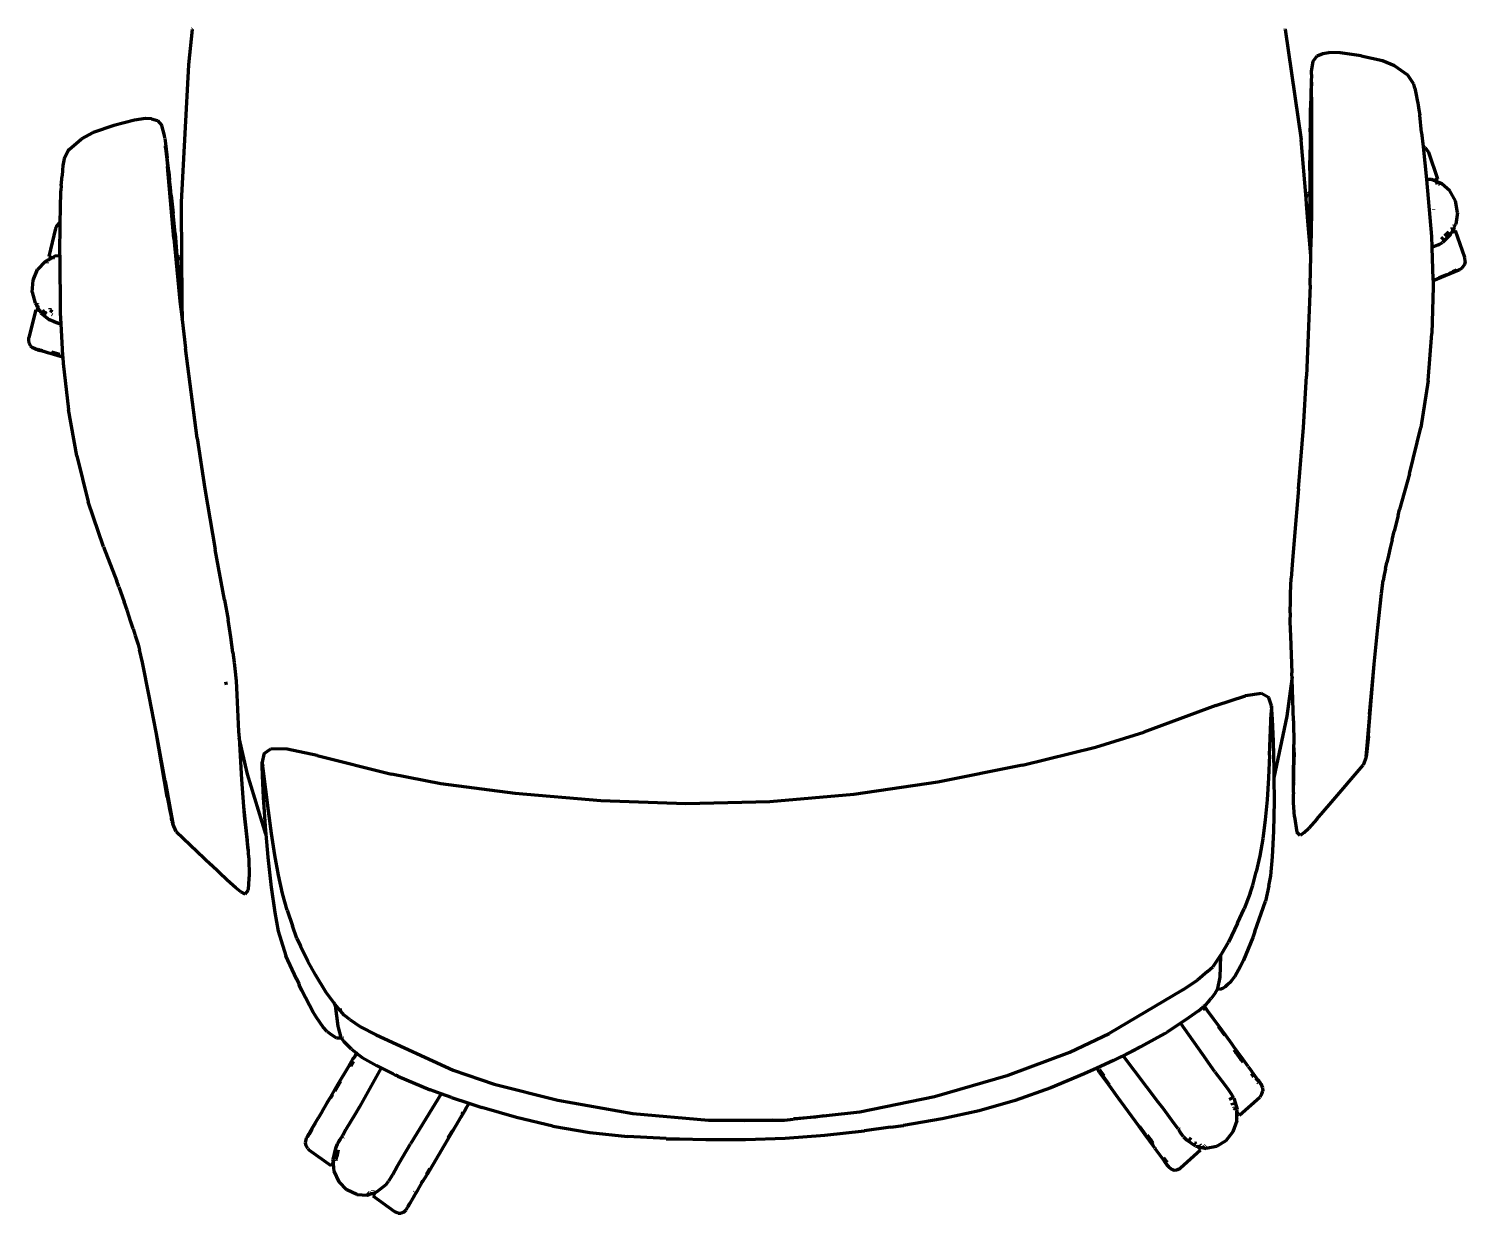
# Model space of a CAD drawing. Header units: millimetres. Extents: x 4307 to 31003, y 2809 to 20009.
# Drawn here: x 10993 to 11626, y 11863 to 12385 of the extents above; entities that cross this region are included whole.
import ezdxf

# ---------------------------------------------------------------- set-up
doc = ezdxf.new("R2010")
doc.units = ezdxf.units.MM
doc.layers.add('ProfileEdges', color=7, linetype='Continuous')

msp = doc.modelspace()

# ---------------------------------------------------------------- linework, layer by layer
at = {"layer": 'ProfileEdges', "lineweight": 211}
for p, q in [((11064.7, 12384.91), (11063.02, 12369.37)), ((11064.74, 12385.26), (11064.72, 12385.06)), ((11546.15, 12385.26), (11546.18, 12385.06)), ((11546.2, 12384.91), (11553.31, 12336.36)), ((11562.85, 12374.27), (11565.51, 12374.85)), ((11570.44, 12374.65), (11565.51, 12374.85)), ((11579.71, 12373.26), (11570.44, 12374.65)), ((11063.02, 12369.37), (11059.74, 12308.83)), ((11557.89, 12366.34), (11558.62, 12370.96)), ((11558.62, 12370.96), (11560.42, 12373.29)), ((11560.42, 12373.29), (11562.85, 12374.27)), ((11579.71, 12373.26), (11589.09, 12371.21)), ((11589.09, 12371.21), (11594.37, 12369.01)), ((11594.49, 12368.93), (11594.37, 12369.01)), ((11600.37, 12364.81), (11594.49, 12368.93)), ((11557.84, 12365.16), (11557.73, 12361.65)), ((11557.84, 12365.16), (11557.89, 12366.34)), ((11602.35, 12361.77), (11600.37, 12364.81)), ((11557.58, 12356.48), (11557.46, 12350.37)), ((11557.73, 12361.65), (11557.58, 12356.48)), ((11557.86, 12361.78), (11557.88, 12361.56)), ((11557.88, 12361.56), (11557.9, 12360.06)), ((11557.94, 12361.25), (11557.88, 12361.56)), ((11557.88, 12355.08), (11557.9, 12360.06)), ((11602.92, 12360.84), (11602.35, 12361.77)), ((11603.43, 12359), (11602.92, 12360.84)), ((11603.43, 12359), (11604, 12356.17)), ((11604, 12356.17), (11604.42, 12353.74)), ((11557.41, 12346.73), (11557.46, 12350.37)), ((11557.88, 12355.08), (11557.86, 12352.7)), ((11557.86, 12352.7), (11557.9, 12320.83)), ((11604.42, 12353.74), (11604.64, 12352.44)), ((11604.64, 12352.44), (11604.8, 12351.54)), ((11604.8, 12351.54), (11605.15, 12349.53)), ((11605.15, 12349.53), (11605.53, 12347.17)), ((11039.22, 12345.02), (11030.12, 12342.61)), ((11044.11, 12345.77), (11039.22, 12345.02)), ((11046.8, 12345.49), (11044.11, 12345.77)), ((11046.8, 12345.49), (11049.32, 12344.78)), ((11049.32, 12344.78), (11051.32, 12342.67)), ((11557.31, 12339.84), (11557.35, 12343.23)), ((11557.35, 12343.23), (11557.41, 12346.73)), ((11606.39, 12339.5), (11605.53, 12347.17)), ((11010.46, 12331.99), (11015.81, 12336.66)), ((11015.81, 12336.66), (11015.92, 12336.75)), ((11020.97, 12339.52), (11015.92, 12336.75)), ((11030.12, 12342.61), (11020.97, 12339.52)), ((11052.47, 12338.15), (11051.32, 12342.67)), ((11052.62, 12336.99), (11052.47, 12338.15)), ((11052.62, 12336.99), (11053.05, 12333.5)), ((11557.31, 12339.84), (11557.23, 12331.88)), ((11606.39, 12339.5), (11607.05, 12333.34)), ((11010.21, 12331.69), (11008.28, 12328.08)), ((11010.21, 12331.69), (11010.46, 12331.99)), ((11052.91, 12333.62), (11052.88, 12333.08)), ((11052.94, 12332.83), (11052.91, 12333.62)), ((11052.94, 12332.83), (11053.3, 12328.96)), ((11053.05, 12333.5), (11053.66, 12328.38)), ((11555.45, 12310.39), (11553.31, 12336.36)), ((11557.19, 12322.84), (11557.23, 12331.88)), ((11607.96, 12332.88), (11607.05, 12333.34)), ((11607.05, 12333.34), (11608.58, 12319.02)), ((11607.96, 12332.88), (11609.4, 12330.92)), ((11609.4, 12330.92), (11613.42, 12319.1)), ((11007.72, 12324.93), (11007.51, 12322.9)), ((11008.05, 12327.15), (11007.72, 12324.93)), ((11008.28, 12328.08), (11008.05, 12327.15)), ((11053.3, 12328.96), (11053.73, 12324.58)), ((11054.35, 12322.31), (11053.66, 12328.38)), ((11056.59, 12292.87), (11053.73, 12324.58)), ((11006.97, 12316.17), (11007.32, 12320.44)), ((11007.51, 12322.9), (11007.32, 12320.44)), ((11054.35, 12322.31), (11054.72, 12318.7)), ((11055.1, 12315.22), (11054.72, 12318.7)), ((11557.19, 12322.84), (11557.19, 12313.19)), ((11557.9, 12320.83), (11557.86, 12313.57)), ((11608.58, 12319.02), (11608.6, 12318.76)), ((11610.77, 12318.8), (11608.6, 12318.76)), ((11608.6, 12318.76), (11610.74, 12293.71)), ((11611.78, 12318.38), (11610.77, 12318.8)), ((11610.87, 12318.01), (11610.92, 12318.01)), ((11610.95, 12318.03), (11610.92, 12318.01)), ((11611.78, 12318.38), (11611.56, 12318.28)), ((11612.97, 12318.88), (11611.78, 12318.38)), ((11613.6, 12317.62), (11611.78, 12318.38)), ((11613.42, 12319.1), (11612.97, 12318.88)), ((11613.49, 12317.58), (11613.6, 12317.62)), ((11613.6, 12317.62), (11613.9, 12317.75)), ((11614, 12317.45), (11613.6, 12317.62)), ((11613.9, 12317.75), (11614, 12317.45)), ((11006.65, 12306.05), (11006.81, 12313.78)), ((11006.97, 12316.17), (11006.81, 12313.78)), ((11055.45, 12311.85), (11055.1, 12315.22)), ((11055.45, 12311.85), (11056.25, 12303.94)), ((11555.45, 12310.39), (11555.65, 12311.37)), ((11555.65, 12311.37), (11556.36, 12312.5)), ((11557.19, 12313.19), (11556.36, 12312.5)), ((11557.19, 12312.72), (11557.15, 12303.67)), ((11557.19, 12313.19), (11557.19, 12312.72)), ((11557.52, 12313.43), (11557.78, 12313.54)), ((11557.78, 12313.54), (11557.86, 12313.57)), ((11557.86, 12313.57), (11557.79, 12301.83)), ((11557.93, 12313.63), (11557.86, 12313.57)), ((11557.86, 12313.57), (11557.93, 12313.6)), ((11613.02, 12317.38), (11612.29, 12317.07)), ((11613.29, 12317.49), (11613.49, 12317.58)), ((11614, 12317.45), (11614.13, 12317.1)), ((11615.23, 12316.94), (11614, 12317.45)), ((11614.18, 12316.96), (11614.34, 12316.48)), ((11618.88, 12313.8), (11615.23, 12316.94)), ((11621.29, 12309.34), (11618.88, 12313.8)), ((11006.55, 12299.83), (11006.65, 12306.05)), ((11059.74, 12308.83), (11059.98, 12282.75)), ((11555.65, 12307.95), (11555.45, 12310.39)), ((11555.65, 12307.95), (11557.15, 12303.67)), ((11556.41, 12298.67), (11555.65, 12307.95)), ((11611.82, 12305.56), (11611.75, 12305.75)), ((11622.18, 12304.23), (11621.29, 12309.34)), ((11004.86, 12298.14), (11006.19, 12299.69)), ((11006.55, 12299.83), (11006.19, 12299.69)), ((11006.33, 12285.43), (11006.55, 12299.83)), ((11057.11, 12294.95), (11056.25, 12303.94)), ((11556.41, 12298.67), (11557.08, 12298.93)), ((11556.96, 12292.04), (11556.41, 12298.67)), ((11557.08, 12298.93), (11556.98, 12293.12)), ((11557.14, 12302.49), (11557.08, 12298.93)), ((11557.15, 12303.67), (11557.14, 12302.49)), ((11557.47, 12302.75), (11557.79, 12301.83)), ((11557.65, 12299.16), (11557.78, 12299.21)), ((11557.78, 12299.21), (11557.74, 12293.02)), ((11557.79, 12301.83), (11557.78, 12299.21)), ((11557.78, 12299.21), (11557.84, 12299.24)), ((11557.79, 12301.83), (11557.86, 12301.64)), ((11620.42, 12298.89), (11620.48, 12298.69)), ((11620.79, 12297.79), (11621.44, 12299.08)), ((11622.18, 12304.23), (11621.44, 12299.08)), ((11004.43, 12297.18), (11001.55, 12284.93)), ((11004.86, 12298.14), (11004.43, 12297.18)), ((11056.59, 12292.87), (11058.68, 12271.38)), ((11057.11, 12294.95), (11057.97, 12285.37)), ((11556.98, 12293.12), (11556.96, 12292.04)), ((11557.53, 12285.06), (11557.74, 12293.02)), ((11610.74, 12293.71), (11610.9, 12289.01)), ((11615.09, 12292.55), (11616, 12293.42)), ((11619.14, 12294.53), (11615.7, 12291.22)), ((11616.62, 12294.01), (11617.14, 12294.52)), ((11616.77, 12294.38), (11616.75, 12294.35)), ((11617.14, 12294.52), (11616.77, 12294.38)), ((11617.14, 12294.52), (11617.17, 12294.54)), ((11617.17, 12294.54), (11618.12, 12295.45)), ((11617.43, 12294.62), (11617.17, 12294.54)), ((11617.59, 12294.69), (11617.43, 12294.62)), ((11618.04, 12294.88), (11617.59, 12294.69)), ((11618.04, 12294.88), (11618.19, 12294.97)), ((11618.12, 12295.45), (11618.34, 12295.89)), ((11619.14, 12294.53), (11619.68, 12295.6)), ((11619.8, 12297.17), (11619.24, 12296.94)), ((11619.68, 12295.6), (11620.66, 12297.54)), ((11619.68, 12295.6), (11620.83, 12296.09)), ((11620.66, 12297.54), (11620.79, 12297.79)), ((11620.85, 12297.62), (11620.66, 12297.54)), ((11620.79, 12297.79), (11620.85, 12297.62)), ((11621.3, 12296.25), (11620.83, 12296.09)), ((11625.42, 12284.48), (11621.3, 12296.25)), ((11557.53, 12285.06), (11556.96, 12292.04)), ((11610.9, 12289.01), (11611.58, 12289.28)), ((11611.49, 12289.16), (11610.9, 12288.87)), ((11611.19, 12289.08), (11610.9, 12289.01)), ((11610.9, 12289.01), (11610.9, 12288.87)), ((11610.9, 12288.87), (11611.23, 12279.31)), ((11611.88, 12289.27), (11611.49, 12289.16)), ((11614.04, 12290.22), (11611.88, 12289.27)), ((11612.66, 12289.69), (11614.04, 12290.22)), ((11614.04, 12290.22), (11615.59, 12291.12)), ((11615.7, 12291.22), (11615.59, 12291.12)), ((10999.9, 12282.63), (10996.56, 12279.09)), ((11001.08, 12283.27), (10999.9, 12282.63)), ((11000.82, 12282.26), (11000.73, 12281.9)), ((11001.08, 12283.27), (11001.04, 12283.14)), ((11001.15, 12283.58), (11001.08, 12283.27)), ((11001.47, 12283.48), (11001.08, 12283.27)), ((11001.47, 12283.48), (11001.15, 12283.58)), ((11003.2, 12284.44), (11001.47, 12283.48)), ((11001.58, 12283.45), (11001.47, 12283.48)), ((11001.55, 12284.93), (11003.2, 12284.44)), ((11002.82, 12283.08), (11002.88, 12283.06)), ((11004.17, 12284.97), (11003.2, 12284.44)), ((11003.2, 12284.44), (11003.29, 12284.41)), ((11003.78, 12284.26), (11004.12, 12284.16)), ((11006.34, 12285.17), (11004.17, 12284.97)), ((11006.33, 12285.43), (11006.34, 12285.17)), ((11006.34, 12285.17), (11006.49, 12260.01)), ((11058.88, 12284.76), (11057.97, 12285.37)), ((11057.97, 12285.37), (11058.04, 12284.88)), ((11058.04, 12284.88), (11058.9, 12275.88)), ((11058.88, 12284.76), (11059.69, 12283.71)), ((11060, 12280.3), (11058.9, 12275.88)), ((11059.69, 12283.71), (11059.98, 12282.75)), ((11059.98, 12282.75), (11060, 12280.3)), ((11060, 12280.3), (11060.08, 12270.99)), ((11557.22, 12272.18), (11557.53, 12285.06)), ((11624.11, 12279.68), (11623.11, 12279.04)), ((11625.33, 12281.31), (11624.11, 12279.68)), ((11625.61, 12282.66), (11625.33, 12281.31)), ((11625.61, 12282.66), (11625.42, 12284.48)), ((10994.14, 12269.2), (10994.57, 12274.38)), ((10994.57, 12274.38), (10996.56, 12279.09)), ((11058.7, 12275.07), (11058.66, 12274.93)), ((11058.9, 12275.88), (11059.01, 12274.71)), ((11059.01, 12274.71), (11059.4, 12271.18)), ((11611.23, 12279.31), (11611.71, 12279.51)), ((11611.23, 12279.31), (11611.38, 12274.97)), ((11611.38, 12274.97), (11612.27, 12275.35)), ((11611.38, 12274.97), (11611.39, 12274.4)), ((11611.39, 12274.4), (11611.91, 12274.62)), ((11611.39, 12274.4), (11611.4, 12274.1)), ((11622.75, 12278.89), (11611.4, 12274.1)), ((11611.4, 12274.1), (11611.49, 12271.54)), ((11614.17, 12275.58), (11617.5, 12276.98)), ((11618.51, 12277.41), (11620.13, 12278.09)), ((11621.76, 12278.83), (11620.13, 12278.09)), ((11621.76, 12278.83), (11621.74, 12279.1)), ((11622.14, 12279.41), (11622.34, 12279.08)), ((11622.75, 12278.89), (11622.78, 12278.93)), ((11623.11, 12279.04), (11622.78, 12278.93)), ((10994.14, 12269.2), (10995.42, 12264.29)), ((11058.81, 12271.34), (11058.68, 12271.38)), ((11058.68, 12271.38), (11059.28, 12265.22)), ((11059.4, 12271.18), (11059.28, 12271.21)), ((11059.4, 12271.18), (11060.02, 12265.4)), ((11060.08, 12270.99), (11059.4, 12271.18)), ((11060.08, 12270.99), (11060.14, 12264.33)), ((11557.22, 12272.18), (11555.61, 12232.1)), ((11611.49, 12271.54), (11610.95, 12250.9)), ((10995.8, 12261.38), (10992.72, 12249.19)), ((10995.42, 12264.29), (10996.15, 12263.1)), ((10996.22, 12261.25), (10995.8, 12261.38)), ((10996.15, 12263.1), (10996.07, 12262.77)), ((10996.07, 12262.77), (10996.41, 12262.67)), ((10996.23, 12263.43), (10996.15, 12263.1)), ((10996.15, 12263.1), (10996.41, 12262.67)), ((10997.47, 12260.88), (10996.22, 12261.25)), ((10996.44, 12264.28), (10996.35, 12263.91)), ((10996.41, 12262.67), (10996.5, 12262.64)), ((10996.41, 12262.67), (10997.47, 12260.88)), ((10996.92, 12262.52), (10996.5, 12262.64)), ((10997.38, 12262.38), (10997.22, 12262.43)), ((10997.47, 12260.88), (10997.51, 12260.87)), ((10997.51, 12260.87), (10998.01, 12260.72)), ((10997.51, 12260.87), (10998.02, 12260.04)), ((10998.73, 12261.33), (10998.99, 12260.92)), ((10998.99, 12260.92), (10999.99, 12260.1)), ((11002.01, 12262.09), (11001.91, 12261.7)), ((11002.51, 12260.85), (11002.12, 12261.15)), ((11002.2, 12260.94), (11002.51, 12260.85)), ((11002.51, 12260.85), (11002.57, 12260.83)), ((11002.77, 12260.77), (11002.57, 12260.83)), ((11003.07, 12260.41), (11002.57, 12260.83)), ((11003.07, 12260.68), (11002.77, 12260.77)), ((11059.28, 12265.22), (11060.21, 12257.32)), ((11060.02, 12265.4), (11060.14, 12264.33)), ((11060.14, 12264.33), (11060.21, 12257.32)), ((10998.02, 12260.04), (11001.78, 12256.98)), ((10998.52, 12260.57), (10998.58, 12260.55)), ((10998.6, 12260.53), (10998.52, 12260.57)), ((10999.52, 12260.27), (10999.45, 12260.29)), ((10999.52, 12260.27), (10999.55, 12260.24)), ((10999.55, 12260.24), (10999.6, 12260.21)), ((10999.71, 12260.18), (10999.6, 12260.21)), ((10999.6, 12260.21), (10999.72, 12260.21)), ((10999.72, 12260.21), (10999.71, 12260.18)), ((10999.99, 12260.1), (10999.72, 12260.21)), ((11000.04, 12260.09), (10999.99, 12260.1)), ((11000.04, 12260.09), (11000.08, 12260.1)), ((11000.07, 12260.08), (11000.04, 12260.09)), ((11000.19, 12260.04), (11000.07, 12260.08)), ((11000.07, 12260.08), (11000.49, 12259.75)), ((11000.19, 12260.04), (11000.08, 12260.1)), ((11000.19, 12260.04), (11000.38, 12259.99)), ((11000.43, 12259.99), (11000.38, 12259.99)), ((11003.52, 12256.17), (11001.78, 12256.98)), ((11002.82, 12259.28), (11003.06, 12259.21)), ((11003.52, 12256.17), (11005.57, 12255.49)), ((11006.02, 12255.42), (11003.52, 12256.17)), ((11005.57, 12255.49), (11006.02, 12255.42)), ((11006.76, 12255.19), (11006.02, 12255.42)), ((11006.49, 12260.01), (11006.76, 12255.19)), ((11006.76, 12255.19), (11007.56, 12241.29)), ((11060.21, 12257.1), (11060.21, 12257.32)), ((11060.21, 12257.1), (11061.69, 12244.54)), ((10992.64, 12248.12), (10992.72, 12249.19)), ((10992.84, 12246.67), (10992.64, 12248.12)), ((11609.22, 12230.19), (11610.95, 12250.9)), ((10993.44, 12245.48), (10992.84, 12246.67)), ((10993.44, 12245.48), (10994.46, 12244.56)), ((10996.45, 12243.78), (10994.46, 12244.56)), ((10994.46, 12244.56), (10995.88, 12243.93)), ((10996.45, 12243.78), (10995.88, 12243.93)), ((10996.37, 12244.32), (10996.21, 12243.95)), ((10996.45, 12243.78), (10997.61, 12243.51)), ((10996.96, 12243.6), (10996.45, 12243.78)), ((10996.87, 12243.98), (10996.87, 12244.06)), ((10997.38, 12243.79), (10996.87, 12243.98)), ((11001.13, 12242.36), (10996.96, 12243.6)), ((10999.29, 12242.96), (10997.61, 12243.51)), ((10997.71, 12243.68), (10998.54, 12243.43)), ((11001.13, 12242.36), (10999.29, 12242.96)), ((11007.53, 12240.45), (11001.13, 12242.36)), ((11002.45, 12242.26), (11002.38, 12242.28)), ((11005.7, 12241.29), (11002.45, 12242.26)), ((11006.37, 12241.65), (11002.89, 12242.69)), ((11066.93, 12204.84), (11061.69, 12244.54)), ((11006.59, 12241.58), (11007.56, 12241.29)), ((11007.61, 12240.42), (11007.53, 12240.45)), ((11007.56, 12241.29), (11007.61, 12240.42)), ((11007.61, 12240.42), (11007.75, 12237.86)), ((11007.75, 12237.86), (11010.17, 12217.39)), ((11554.37, 12209.5), (11555.61, 12232.1)), ((11609.22, 12230.19), (11606.02, 12209.55)), ((11013.77, 12196.98), (11010.17, 12217.39)), ((11066.93, 12204.84), (11070.23, 12182.5)), ((11552.19, 12182.46), (11554.37, 12209.5)), ((11601.11, 12189.1), (11606.02, 12209.55)), ((11013.77, 12196.98), (11018.83, 12176.8)), ((11601.11, 12189.1), (11596.64, 12173.35)), ((11070.23, 12182.5), (11074.85, 12155.83)), ((11552.19, 12182.46), (11550.18, 12159.81)), ((11025.58, 12157), (11018.83, 12176.8)), ((11595.99, 12170.8), (11596.64, 12173.35)), ((11595.99, 12170.8), (11594.26, 12163.91)), ((11550.18, 12159.81), (11549.42, 12150.89)), ((11593.34, 12160.09), (11592.49, 12156.52)), ((11593.34, 12160.09), (11594.26, 12163.91)), ((11025.58, 12157), (11031.45, 12141.83)), ((11078.92, 12133.53), (11074.85, 12155.83)), ((11591.72, 12153.17), (11591.02, 12150.06)), ((11592.49, 12156.52), (11591.72, 12153.17)), ((11549.42, 12150.89), (11548.97, 12143.11)), ((11590.4, 12147.19), (11589.86, 12144.55)), ((11590.4, 12147.19), (11591.02, 12150.06)), ((11032.34, 12139.37), (11031.45, 12141.83)), ((11548.67, 12136.33), (11548.97, 12143.11)), ((11588.53, 12143.88), (11588.53, 12143.83)), ((11588.71, 12136.38), (11589.39, 12142.14)), ((11589.86, 12144.55), (11589.39, 12142.14)), ((11032.34, 12139.37), (11034.69, 12132.7)), ((11548.57, 12133.32), (11548.67, 12136.33)), ((11587.12, 12121.38), (11588.71, 12136.38)), ((11035.95, 12129.01), (11034.69, 12132.7)), ((11037.66, 12123.89), (11035.95, 12129.01)), ((11078.92, 12133.53), (11080.48, 12124.73)), ((11548.42, 12127.81), (11548.36, 12123.82)), ((11548.42, 12127.81), (11548.57, 12133.32)), ((11038.69, 12120.76), (11037.66, 12123.89)), ((11081.63, 12117.05), (11080.48, 12124.73)), ((11548.36, 12123.82), (11548.58, 12117.59)), ((11038.69, 12120.76), (11039.61, 12117.86)), ((11039.61, 12117.86), (11040.82, 12113.93)), ((11082.55, 12110.34), (11081.63, 12117.05)), ((11548.58, 12117.59), (11549.26, 12101.36)), ((11585.49, 12105.18), (11587.12, 12121.38)), ((11040.82, 12113.93), (11041.51, 12111.59)), ((11042.7, 12105.93), (11041.51, 12111.59)), ((11082.55, 12110.34), (11083.09, 12105.95)), ((11045.65, 12091.18), (11042.7, 12105.93)), ((11083.09, 12105.95), (11083.4, 12103.33)), ((11083.4, 12103.33), (11083.99, 12097.92)), ((11583.16, 12076.23), (11585.49, 12105.18)), ((11585.18, 12102.04), (11585.49, 12105.18)), ((11079.8, 12096.07), (11079.48, 12097.44)), ((11083.99, 12097.92), (11084.34, 12091.7)), ((11547.07, 12082.35), (11549.35, 12098.59)), ((11549.35, 12098.59), (11549.26, 12101.36)), ((11549.35, 12098.59), (11549.49, 12099.59)), ((11549.97, 12080.22), (11549.35, 12098.59)), ((11583.45, 12083.26), (11585.18, 12102.04)), ((11048.75, 12075.25), (11045.65, 12091.18)), ((11084.34, 12091.7), (11085.14, 12075.48)), ((11515.74, 12087.06), (11528.71, 12091.32)), ((11535.8, 12092.23), (11528.71, 12091.32)), ((11538.98, 12090.49), (11535.8, 12092.23)), ((11539.07, 12090.32), (11538.98, 12090.49)), ((11540.2, 12086.8), (11539.07, 12090.32)), ((11515.74, 12087.06), (11483.94, 12075.2)), ((11539.33, 12065.16), (11540.06, 12083.83)), ((11540.2, 12086.8), (11540.06, 12083.83)), ((11540.29, 12086.62), (11540.2, 12086.8)), ((11540.44, 12085.28), (11540.29, 12086.62)), ((11540.7, 12080.83), (11540.44, 12085.28)), ((11541.12, 12071.27), (11540.7, 12080.83)), ((11541.47, 12055.11), (11547.07, 12082.35)), ((11549.97, 12080.22), (11550.12, 12069.89)), ((11583.45, 12083.26), (11582.24, 12069.31)), ((11049.35, 12072.16), (11048.75, 12075.25)), ((11053.7, 12046.7), (11048.75, 12075.25)), ((11052.77, 12053.66), (11049.35, 12072.16)), ((11085.14, 12075.48), (11085.3, 12072.71)), ((11089.04, 12056.81), (11085.3, 12072.71)), ((11085.3, 12072.71), (11086.36, 12054.36)), ((11462.69, 12068.63), (11483.94, 12075.2)), ((11541.46, 12058.62), (11541.12, 12071.27)), ((11582.68, 12070.79), (11582.23, 12066.75)), ((11582.94, 12073.35), (11582.68, 12070.79)), ((11582.94, 12073.35), (11583.16, 12076.23)), ((11096.28, 12065.63), (11095.48, 12062)), ((11096.35, 12065.8), (11096.28, 12065.63)), ((11096.35, 12065.8), (11099.36, 12067.89)), ((11106.5, 12067.77), (11099.36, 12067.89)), ((11119.79, 12064.98), (11106.5, 12067.77)), ((11119.79, 12064.98), (11152.51, 12056.71)), ((11430.56, 12060.74), (11462.69, 12068.63)), ((11539.33, 12065.16), (11538.88, 12055.07)), ((11549.89, 12053.38), (11550.1, 12068.35)), ((11550.1, 12068.35), (11550.12, 12069.89)), ((11550.1, 12068.35), (11550.15, 12064.38)), ((11582.24, 12069.31), (11581.84, 12064.48)), ((11582.07, 12065.43), (11581.88, 12064.19)), ((11582.23, 12066.75), (11582.07, 12065.43)), ((11095.41, 12061.81), (11095.38, 12060.46)), ((11095.38, 12060.46), (11095.52, 12056)), ((11095.48, 12062), (11095.41, 12061.81)), ((11095.97, 12060.29), (11095.48, 12062)), ((11095.89, 12059.06), (11095.48, 12062)), ((11098.31, 12040.56), (11095.89, 12059.06)), ((11430.56, 12060.74), (11393.2, 12053.21)), ((11541.47, 12055.11), (11541.46, 12058.62)), ((11549.96, 12049.94), (11550.15, 12064.38)), ((11566.66, 12044.34), (11580.68, 12060.68)), ((11581.88, 12064.19), (11580.68, 12060.68)), ((11052.77, 12053.66), (11055.24, 12039.92)), ((11086.36, 12054.36), (11087.31, 12042.54)), ((11097.09, 12030.32), (11089.04, 12056.81)), ((11095.52, 12056), (11095.98, 12046.45)), ((11174.25, 12052.55), (11152.51, 12056.71)), ((11206.93, 12048.26), (11174.25, 12052.55)), ((11393.2, 12053.21), (11356.15, 12047.76)), ((11538.88, 12055.07), (11538.3, 12045.5)), ((11541.51, 12044.86), (11541.47, 12055.11)), ((11549.89, 12053.38), (11549.89, 12051.89)), ((11549.96, 12049.94), (11549.89, 12051.89)), ((11053.7, 12046.7), (11054.18, 12043.87)), ((11095.98, 12046.45), (11096.79, 12033.82)), ((11244.79, 12044.94), (11206.93, 12048.26)), ((11356.15, 12047.76), (11319.2, 12044.52)), ((11538.3, 12045.5), (11537.51, 12036.56)), ((11549.91, 12044.87), (11549.93, 12047.19)), ((11549.93, 12047.31), (11549.94, 12047.92)), ((11549.93, 12047.19), (11549.93, 12047.31)), ((11549.94, 12048.67), (11549.96, 12049.51)), ((11549.94, 12048.67), (11549.94, 12048.06)), ((11549.94, 12047.92), (11549.94, 12048.06)), ((11549.96, 12049.51), (11549.96, 12049.94)), ((11054.18, 12043.87), (11054.67, 12041.35)), ((11054.67, 12041.35), (11055.48, 12037.38)), ((11055.24, 12039.92), (11056.08, 12035.16)), ((11087.31, 12042.54), (11087.62, 12038.58)), ((11087.31, 12042.54), (11088.87, 12027.67)), ((11099.68, 12030.57), (11098.31, 12040.56)), ((11282.15, 12043.63), (11244.79, 12044.94)), ((11319.2, 12044.52), (11282.15, 12043.63)), ((11541.26, 12031.57), (11541.51, 12044.86)), ((11549.93, 12044.5), (11549.91, 12044.87)), ((11549.93, 12044.31), (11549.93, 12044.5)), ((11550.41, 12038.01), (11549.93, 12044.31)), ((11560.2, 12036.87), (11566.66, 12044.34)), ((11055.76, 12036.08), (11055.48, 12037.38)), ((11055.76, 12036.08), (11056.07, 12034.86)), ((11057.58, 12031.5), (11056.07, 12034.86)), ((11087.62, 12038.58), (11089.12, 12024.24)), ((11096.79, 12033.82), (11097.09, 12030.32)), ((11537.51, 12036.56), (11536.46, 12028.3)), ((11550.41, 12038.01), (11551.44, 12031.25)), ((11554.7, 12031.02), (11556.69, 12032.93)), ((11560.2, 12036.87), (11556.69, 12032.93)), ((11057.58, 12031.5), (11073.02, 12016.81)), ((11089.01, 12026.18), (11088.87, 12027.67)), ((11097.09, 12030.32), (11097.99, 12020.13)), ((11101.13, 12021.12), (11099.68, 12030.57)), ((11536.46, 12028.3), (11535.1, 12020.77)), ((11540.68, 12020.29), (11541.26, 12031.57)), ((11552.93, 12029.77), (11551.44, 12031.25)), ((11554.7, 12031.02), (11552.93, 12029.77)), ((11089.27, 12023.07), (11089.01, 12026.18)), ((11089.12, 12024.24), (11089.12, 12024.19)), ((11089.12, 12024.19), (11089.27, 12023.07)), ((11089.18, 12022.02), (11089.36, 12021.74)), ((11089.27, 12023.07), (11089.33, 12022.37)), ((11089.33, 12022.37), (11089.34, 12022.25)), ((11089.34, 12022.25), (11089.36, 12021.74)), ((11089.36, 12021.74), (11089.59, 12019.29)), ((11097.99, 12020.13), (11099.45, 12006.93)), ((11102.72, 12012.31), (11101.13, 12021.12)), ((11535.1, 12020.77), (11533.5, 12013.67)), ((11539.89, 12011.96), (11540.68, 12020.29)), ((11080.12, 12010.1), (11073.02, 12016.81)), ((11089.59, 12019.29), (11089.63, 12019.2)), ((11089.63, 12019.2), (11089.76, 12012.32)), ((11083.94, 12006.71), (11080.12, 12010.1)), ((11089.66, 12010.83), (11089.34, 12005.91)), ((11089.73, 12012.03), (11089.66, 12010.83)), ((11089.76, 12012.32), (11089.73, 12012.03)), ((11104.52, 12004.21), (11102.72, 12012.31)), ((11530.77, 12004.31), (11532.05, 12007.76)), ((11532.05, 12007.76), (11533.5, 12013.67)), ((11539, 12007.53), (11537.55, 12000.73)), ((11539, 12007.53), (11539.89, 12011.96)), ((11086.11, 12004.9), (11083.94, 12006.71)), ((11088.02, 12003.84), (11086.11, 12004.9)), ((11088.02, 12003.84), (11089.35, 12005.47)), ((11089.35, 12005.47), (11089.34, 12005.91)), ((11099.45, 12006.93), (11101.05, 11995.77)), ((11106.56, 11996.87), (11104.52, 12004.21)), ((11530.77, 12004.31), (11528.2, 11997.39)), ((11101.05, 11995.77), (11102.6, 11987.57)), ((11106.56, 11996.87), (11108.8, 11989.98)), ((11525.27, 11991.03), (11528.2, 11997.39)), ((11532.86, 11987.44), (11537.55, 12000.73)), ((11110.77, 11984.26), (11108.8, 11989.98)), ((11525.27, 11991.03), (11521.34, 11982.75)), ((11102.6, 11987.57), (11103.88, 11983.26)), ((11103.88, 11983.26), (11105.94, 11976.66)), ((11110.77, 11984.26), (11112.36, 11980.98)), ((11518.32, 11977.7), (11521.34, 11982.75)), ((11531.96, 11984.76), (11527.87, 11974.79)), ((11532.86, 11987.44), (11531.96, 11984.76)), ((11110.67, 11966.52), (11105.94, 11976.66)), ((11115.55, 11974.38), (11112.36, 11980.98)), ((11517.98, 11977.2), (11514.39, 11971.89)), ((11517.57, 11967.33), (11517.98, 11976.51)), ((11518.32, 11977.7), (11517.98, 11977.2)), ((11517.98, 11976.51), (11517.98, 11977.2)), ((11119.04, 11968.38), (11115.55, 11974.38)), ((11512.05, 11969.76), (11507.61, 11965.9)), ((11512.05, 11969.76), (11514.39, 11971.89)), ((11526.55, 11972.14), (11524.08, 11967.65)), ((11526.55, 11972.14), (11527.87, 11974.79)), ((11110.67, 11966.52), (11111.61, 11964.4)), ((11111.61, 11964.4), (11111.81, 11963.95)), ((11112.95, 11961.39), (11111.81, 11963.95)), ((11123.7, 11960.58), (11119.04, 11968.38)), ((11501.12, 11961.64), (11507.61, 11965.9)), ((11516.66, 11962.24), (11517.57, 11967.33)), ((11518.58, 11962.24), (11519.95, 11963.22)), ((11519.95, 11963.22), (11520.9, 11964.11)), ((11520.9, 11964.11), (11522.46, 11965.49)), ((11522.46, 11965.49), (11524.08, 11967.65)), ((11117.93, 11951.93), (11112.95, 11961.39)), ((11127.17, 11955.88), (11123.7, 11960.58)), ((11501.12, 11961.64), (11468.77, 11942.49)), ((11512.58, 11956.69), (11513.71, 11957.92)), ((11515.46, 11960.27), (11513.71, 11957.92)), ((11515.46, 11960.27), (11516.5, 11962.02)), ((11516.5, 11962.02), (11516.46, 11962.02)), ((11516.5, 11962.02), (11516.66, 11962.24)), ((11516.52, 11962.02), (11516.5, 11962.02)), ((11516.88, 11961.97), (11516.52, 11962.02)), ((11517.42, 11961.86), (11516.88, 11961.97)), ((11518.58, 11962.24), (11517.42, 11961.86)), ((11119.49, 11949.44), (11117.93, 11951.93)), ((11127.54, 11955.49), (11127.17, 11955.88)), ((11127.54, 11955.49), (11127.53, 11955.61)), ((11127.55, 11955.42), (11127.54, 11955.49)), ((11127.62, 11954.74), (11127.55, 11955.42)), ((11131.61, 11950.54), (11127.55, 11955.42)), ((11127.62, 11954.74), (11128.86, 11945.66)), ((11130.05, 11952.92), (11129.99, 11953.52)), ((11134.13, 11948.68), (11131.61, 11950.54)), ((11508.11, 11952.5), (11502.26, 11948.29)), ((11508.11, 11952.5), (11509.94, 11954.11)), ((11509.94, 11954.11), (11510.32, 11954.44)), ((11509.94, 11954.11), (11510.83, 11952.89)), ((11510.32, 11954.44), (11510.51, 11954.64)), ((11511.48, 11952.85), (11510.32, 11954.44)), ((11510.51, 11954.64), (11510.64, 11954.72)), ((11510.51, 11954.64), (11512.09, 11952.48)), ((11512.58, 11956.69), (11510.64, 11954.72)), ((11513.26, 11950.82), (11511.96, 11952.57)), ((11512.09, 11952.48), (11513.26, 11950.82)), ((11513.26, 11950.82), (11514.65, 11948.87)), ((11514.55, 11949.1), (11513.26, 11950.82)), ((11122.35, 11945.25), (11119.49, 11949.44)), ((11124.16, 11943.28), (11122.35, 11945.25)), ((11128.86, 11945.66), (11128.97, 11945.06)), ((11128.97, 11945.06), (11130.23, 11940.69)), ((11134.13, 11948.68), (11138.9, 11945.33)), ((11138.9, 11945.33), (11145.74, 11941.82)), ((11500.19, 11946.95), (11494.24, 11943.12)), ((11502.26, 11948.29), (11500.19, 11946.95)), ((11500.19, 11946.95), (11511.38, 11931)), ((11514.55, 11949.1), (11517.19, 11945.49)), ((11517.19, 11945.49), (11514.65, 11948.87)), ((11519.7, 11941.58), (11516.86, 11945.47)), ((11517.19, 11945.49), (11519.9, 11941.77)), ((11124.16, 11943.28), (11125.84, 11942.08)), ((11128.31, 11940.47), (11125.84, 11942.08)), ((11130.04, 11940.4), (11128.31, 11940.47)), ((11130.38, 11940.48), (11130.04, 11940.4)), ((11130.38, 11940.48), (11130.23, 11940.69)), ((11130.45, 11940.48), (11130.38, 11940.48)), ((11131.6, 11938.86), (11130.38, 11940.48)), ((11131.34, 11940.36), (11131.2, 11940.38)), ((11134.79, 11935.62), (11131.6, 11938.86)), ((11145.74, 11941.82), (11179.67, 11926.36)), ((11451.37, 11934.21), (11468.77, 11942.49)), ((11479.64, 11934.91), (11493.25, 11942.49)), ((11493.25, 11942.49), (11494.24, 11943.12)), ((11519.9, 11941.77), (11519.95, 11941.69)), ((11519.95, 11941.69), (11522.61, 11938.04)), ((11522.61, 11938.04), (11523.83, 11936.33)), ((11134.79, 11935.62), (11136.9, 11933.87)), ((11135.66, 11931.49), (11135.76, 11931.55)), ((11135.76, 11931.55), (11136.15, 11932.24)), ((11136.15, 11932.24), (11137.02, 11933.79)), ((11136.19, 11931.86), (11137.24, 11933.63)), ((11136.9, 11933.87), (11137.02, 11933.79)), ((11137.02, 11933.79), (11137.24, 11933.63)), ((11137.24, 11933.63), (11139.62, 11931.95)), ((11139.62, 11931.95), (11144.79, 11929)), ((11424.15, 11924.17), (11451.37, 11934.21)), ((11470.64, 11930.53), (11474.08, 11932.29)), ((11474.08, 11932.29), (11474.9, 11932.68)), ((11474.9, 11932.68), (11482.37, 11936.54)), ((11474.9, 11932.68), (11479.64, 11934.91)), ((11490.37, 11912.25), (11474.9, 11932.68)), ((11523.66, 11935.29), (11524.4, 11934.28)), ((11523.83, 11936.33), (11525.24, 11934.43)), ((11523.83, 11936.33), (11525.07, 11934.59)), ((11524.49, 11934.15), (11524.4, 11934.28)), ((11526.75, 11931.06), (11524.49, 11934.15)), ((11525.07, 11934.59), (11527.71, 11931.05)), ((11527.71, 11931.05), (11525.24, 11934.43)), ((11128.86, 11919.96), (11133.52, 11927.84)), ((11133.52, 11927.84), (11135.66, 11931.49)), ((11133.52, 11927.84), (11135.24, 11930.69)), ((11133.97, 11928.09), (11134.76, 11929.43)), ((11135.78, 11930.17), (11134.54, 11928.07)), ((11148, 11927.31), (11138.32, 11910.19)), ((11144.79, 11929), (11144.82, 11928.98)), ((11144.82, 11928.98), (11145.82, 11928.41)), ((11148, 11927.31), (11145.82, 11928.41)), ((11153.2, 11924.71), (11148, 11927.31)), ((11179.67, 11926.36), (11197.74, 11920.06)), ((11463.27, 11927.18), (11457.65, 11924.63)), ((11463.3, 11927.2), (11463.27, 11927.18)), ((11463.27, 11927.18), (11463.82, 11926.27)), ((11470.64, 11930.53), (11463.3, 11927.2)), ((11463.3, 11927.2), (11463.82, 11926.27)), ((11463.82, 11926.27), (11463.96, 11926.33)), ((11463.82, 11926.27), (11464.05, 11925.95)), ((11464.1, 11925.92), (11464.05, 11925.95)), ((11464.1, 11925.92), (11464.37, 11925.47)), ((11464.32, 11926.49), (11464.51, 11926.58)), ((11464.37, 11925.47), (11467.08, 11921.75)), ((11464.51, 11926.58), (11464.74, 11926.26)), ((11464.77, 11926.22), (11464.56, 11926.06)), ((11464.77, 11926.22), (11464.74, 11926.26)), ((11464.77, 11926.22), (11466.43, 11923.95)), ((11515.29, 11925.63), (11511.38, 11931)), ((11515.29, 11925.63), (11518.16, 11921.72)), ((11526.88, 11930.88), (11526.75, 11931.06)), ((11527.72, 11929.72), (11526.88, 11930.88)), ((11529.94, 11927.99), (11527.71, 11931.05)), ((11529.94, 11927.99), (11531.57, 11925.72)), ((11532.99, 11923.66), (11531.57, 11925.72)), ((11125.72, 11914.57), (11128.86, 11919.96)), ((11129.95, 11921.26), (11127.45, 11917.02)), ((11153.2, 11924.71), (11154.27, 11924.16)), ((11155.32, 11923.64), (11154.27, 11924.16)), ((11155.32, 11923.64), (11169.54, 11917.61)), ((11197.74, 11920.06), (11225.73, 11913.1)), ((11391.76, 11914.66), (11424.15, 11924.17)), ((11457.65, 11924.63), (11442.97, 11918.57)), ((11466.07, 11923.6), (11468.7, 11919.98)), ((11467.08, 11921.75), (11468.84, 11919.42)), ((11467.08, 11921.75), (11473.71, 11912.65)), ((11468.84, 11919.42), (11471.11, 11916.3)), ((11518.16, 11921.72), (11521.38, 11917.49)), ((11532.19, 11923.6), (11531.37, 11924.72)), ((11532.38, 11923.33), (11532.19, 11923.6)), ((11534.16, 11922.11), (11532.99, 11923.66)), ((11534.04, 11921.9), (11533.4, 11922.78)), ((11534.46, 11921.26), (11534.04, 11921.9)), ((11534.16, 11922.11), (11534.59, 11921.62)), ((11534.46, 11921.26), (11534.2, 11920.85)), ((11534.44, 11920.51), (11534.21, 11920.82)), ((11535.08, 11920.85), (11534.44, 11920.51)), ((11534.59, 11921.62), (11534.95, 11921.1)), ((11534.95, 11921.1), (11535.29, 11920.66)), ((11535.08, 11920.85), (11535.29, 11920.66)), ((11535.29, 11920.66), (11535.53, 11920.33)), ((11535.53, 11920.33), (11536.32, 11918.51)), ((11124.16, 11911.88), (11125.72, 11914.57)), ((11124.21, 11912.07), (11125.72, 11914.57)), ((11125.77, 11914.17), (11126.6, 11915.58)), ((11174.43, 11915.86), (11160.93, 11893.88)), ((11174.43, 11915.86), (11169.54, 11917.61)), ((11174.48, 11915.95), (11174.43, 11915.86)), ((11178.9, 11914.26), (11174.43, 11915.86)), ((11178.9, 11914.26), (11186.56, 11911.74)), ((11225.73, 11913.1), (11258.81, 11907.24)), ((11358.85, 11907.93), (11391.76, 11914.66)), ((11427.32, 11912.97), (11411.42, 11908.44)), ((11442.97, 11918.57), (11427.32, 11912.97)), ((11473.71, 11912.65), (11471.11, 11916.3)), ((11473.71, 11912.65), (11481.77, 11901.6)), ((11522.6, 11915.72), (11521.38, 11917.49)), ((11522.37, 11913.38), (11521.87, 11914.26)), ((11522.45, 11913.11), (11522.37, 11913.38)), ((11523.58, 11913.93), (11522.6, 11915.72)), ((11523.58, 11913.93), (11525.05, 11909.15)), ((11526.14, 11906.46), (11535.05, 11914.34)), ((11536.04, 11915.8), (11535.05, 11914.34)), ((11536.04, 11915.8), (11536.42, 11917.13)), ((11536.32, 11918.51), (11536.42, 11917.13)), ((11124.21, 11912.07), (11120.12, 11905.13)), ((11121.96, 11908.16), (11120.12, 11905.13)), ((11121.96, 11908.16), (11124.16, 11911.88)), ((11136.41, 11906.94), (11132.42, 11900.2)), ((11138.32, 11910.19), (11136.41, 11906.94)), ((11184.59, 11908.22), (11183.27, 11906.06)), ((11183.49, 11906.87), (11183.99, 11907.72)), ((11184.59, 11908.22), (11185.6, 11909.92)), ((11184.59, 11908.22), (11185.22, 11909.39)), ((11185.6, 11909.92), (11185.22, 11909.39)), ((11185.6, 11909.92), (11186.21, 11910.96)), ((11186.02, 11910.74), (11185.77, 11910.84)), ((11186.2, 11911.1), (11186.02, 11910.74)), ((11186.21, 11910.96), (11186.56, 11911.74)), ((11186.56, 11911.74), (11192.36, 11909.83)), ((11207.51, 11905.44), (11192.36, 11909.83)), ((11258.81, 11907.24), (11292.17, 11904.21)), ((11330.13, 11904.8), (11344.1, 11906.34)), ((11343.11, 11906.12), (11344.1, 11906.34)), ((11344.1, 11906.34), (11358.85, 11907.93)), ((11411.42, 11908.44), (11395.08, 11904.83)), ((11492.58, 11909.24), (11490.37, 11912.25)), ((11497.13, 11902.96), (11492.58, 11909.24)), ((11523.15, 11910.86), (11522.84, 11911.86)), ((11523.62, 11909.91), (11523.68, 11909.8)), ((11523.71, 11909.74), (11523.68, 11909.8)), ((11523.72, 11909.78), (11523.68, 11909.8)), ((11523.69, 11909.76), (11523.71, 11909.74)), ((11523.71, 11909.74), (11523.9, 11909.48)), ((11523.9, 11909.48), (11524.27, 11908.96)), ((11524.27, 11908.99), (11523.9, 11909.48)), ((11524.88, 11908.13), (11524.99, 11907.97)), ((11524.99, 11907.97), (11525.05, 11909.15)), ((11525.03, 11907.92), (11524.99, 11907.97)), ((11524.99, 11905.71), (11525.03, 11907.92)), ((11525.86, 11906.84), (11525.03, 11907.92)), ((11525.86, 11906.84), (11526.14, 11906.46)), ((11117.6, 11900.33), (11116.6, 11898.62)), ((11117.09, 11899.98), (11116.87, 11899.55)), ((11117.09, 11899.98), (11120.12, 11905.13)), ((11117.44, 11900.47), (11117.09, 11899.98)), ((11118.81, 11902.73), (11117.44, 11900.47)), ((11118.81, 11902.73), (11120.12, 11905.13)), ((11131.02, 11897.67), (11132.42, 11900.2)), ((11183.24, 11905.92), (11168.17, 11880.36)), ((11179.65, 11899.93), (11179.4, 11899.51)), ((11183.27, 11906.06), (11183.24, 11905.92)), ((11223.59, 11901.6), (11207.51, 11905.44)), ((11223.59, 11901.6), (11239.83, 11898.87)), ((11292.17, 11904.21), (11306.95, 11904.27)), ((11306.95, 11904.27), (11320.42, 11904.32)), ((11306.95, 11904.27), (11308, 11904.17)), ((11311.89, 11904.08), (11308, 11904.17)), ((11320.42, 11904.32), (11311.89, 11904.08)), ((11320.42, 11904.32), (11325.59, 11904.34)), ((11325.59, 11904.34), (11329.56, 11904.77)), ((11330.13, 11904.8), (11329.56, 11904.77)), ((11339.24, 11905.66), (11330.13, 11904.8)), ((11343.11, 11906.12), (11339.24, 11905.66)), ((11372.32, 11901.18), (11360.83, 11899.6)), ((11372.32, 11901.18), (11378.12, 11901.94)), ((11378.15, 11901.98), (11378.12, 11901.94)), ((11395.08, 11904.83), (11378.15, 11901.98)), ((11481.77, 11901.6), (11484.3, 11898.22)), ((11484.4, 11897.99), (11481.77, 11901.6)), ((11482.06, 11901.66), (11484.77, 11897.95)), ((11499.04, 11900.5), (11497.13, 11902.96)), ((11499.04, 11900.5), (11499.36, 11900)), ((11499.54, 11899.68), (11499.36, 11900)), ((11499.62, 11900.69), (11499.56, 11900.85)), ((11524.96, 11903.94), (11523.16, 11899.13)), ((11524.99, 11905.42), (11524.78, 11905.23)), ((11524.8, 11905.97), (11524.99, 11905.71)), ((11524.96, 11903.94), (11524.99, 11905.42)), ((11525.12, 11905.54), (11524.99, 11905.71)), ((11524.99, 11905.42), (11524.99, 11905.71)), ((11525.12, 11905.54), (11524.99, 11905.42)), ((11114.59, 11894.29), (11115.02, 11896.38)), ((11114.85, 11892.95), (11114.59, 11894.29)), ((11115.02, 11896.38), (11115.61, 11897.42)), ((11115.61, 11897.42), (11115.76, 11897.72)), ((11115.61, 11897.42), (11115.76, 11897.38)), ((11115.76, 11897.38), (11115.65, 11897.17)), ((11116.46, 11898.76), (11115.76, 11897.38)), ((11115.76, 11897.72), (11115.81, 11897.77)), ((11115.76, 11897.38), (11116.24, 11897.22)), ((11115.81, 11897.77), (11116.46, 11898.76)), ((11115.81, 11897.77), (11116.08, 11898.28)), ((11116.87, 11899.55), (11116.08, 11898.28)), ((11116.6, 11898.62), (11116.24, 11897.93)), ((11116.24, 11897.93), (11116.4, 11897.73)), ((11116.46, 11898.76), (11116.51, 11898.83)), ((11116.87, 11899.55), (11116.51, 11898.83)), ((11128.54, 11893.74), (11127.77, 11892)), ((11128.96, 11894.39), (11128.54, 11893.74)), ((11130.01, 11895.83), (11128.58, 11893.75)), ((11128.96, 11894.39), (11128.58, 11893.75)), ((11128.96, 11894.39), (11129.79, 11895.69)), ((11130.56, 11896.95), (11129.79, 11895.69)), ((11129.79, 11895.69), (11130.01, 11895.83)), ((11130.01, 11895.83), (11130.04, 11895.89)), ((11130.56, 11896.95), (11131.02, 11897.67)), ((11131.2, 11896.82), (11131.29, 11896.9)), ((11131.4, 11897.09), (11131.3, 11897)), ((11157.52, 11888.1), (11160.93, 11893.88)), ((11177.46, 11896.65), (11179, 11899.26)), ((11177.47, 11896.29), (11179.4, 11899.51)), ((11239.83, 11898.87), (11256.41, 11897.09)), ((11273.51, 11896.14), (11256.41, 11897.09)), ((11273.51, 11896.14), (11273.54, 11896.11)), ((11273.54, 11896.11), (11279.38, 11895.99)), ((11279.38, 11895.99), (11290.97, 11895.77)), ((11279.38, 11895.99), (11290.96, 11895.7)), ((11290.96, 11895.7), (11308.45, 11895.76)), ((11308.45, 11895.76), (11325.95, 11896.4)), ((11325.95, 11896.4), (11343.42, 11897.71)), ((11343.42, 11897.71), (11360.83, 11899.6)), ((11486.72, 11894.96), (11484.3, 11898.22)), ((11488.47, 11892.44), (11484.4, 11897.99)), ((11485.47, 11897.84), (11487.06, 11895.65)), ((11488.47, 11892.44), (11486.72, 11894.96)), ((11487.06, 11895.65), (11487.19, 11895.47)), ((11488.16, 11894.15), (11487.19, 11895.47)), ((11488.24, 11893.18), (11487.27, 11894.51)), ((11500.01, 11898.86), (11499.54, 11899.68)), ((11501.52, 11896.99), (11499.54, 11899.68)), ((11501.49, 11896.89), (11500.01, 11898.86)), ((11501.49, 11896.89), (11502.75, 11895.53)), ((11502.87, 11895.45), (11502.75, 11895.53)), ((11506.77, 11892.84), (11502.87, 11895.45)), ((11503.76, 11896.54), (11504.85, 11895.81)), ((11506.51, 11894.47), (11506.53, 11894.44)), ((11507.09, 11893.68), (11506.53, 11894.44)), ((11508.87, 11893.5), (11508.83, 11893.55)), ((11508.87, 11893.5), (11508.87, 11893.54)), ((11520.17, 11895.16), (11516.05, 11892.65)), ((11523.16, 11899.13), (11520.17, 11895.16)), ((11115.58, 11891.73), (11114.85, 11892.95)), ((11115.58, 11891.73), (11116.28, 11890.98)), ((11125.92, 11884.17), (11116.28, 11890.98)), ((11127.77, 11892), (11126.7, 11886.94)), ((11128.31, 11888.21), (11128.02, 11886.86)), ((11128.02, 11887.76), (11128.31, 11888.21)), ((11128.02, 11887.76), (11128.02, 11887.72)), ((11128.35, 11888.27), (11128.31, 11888.21)), ((11128.31, 11888.21), (11128.32, 11888.25)), ((11128.32, 11888.25), (11128.35, 11888.27)), ((11128.95, 11891.25), (11128.35, 11888.27)), ((11128.35, 11888.27), (11128.54, 11888.6)), ((11128.54, 11888.6), (11128.54, 11888.63)), ((11155.04, 11883.88), (11157.52, 11888.1)), ((11488.88, 11891.89), (11488.47, 11892.44)), ((11488.88, 11891.89), (11489, 11891.72)), ((11489.1, 11891.55), (11489, 11891.72)), ((11491.31, 11888.59), (11489.1, 11891.55)), ((11492.59, 11886.76), (11491.31, 11888.59)), ((11494.27, 11885.77), (11492.84, 11887.73)), ((11508.92, 11891.1), (11500.08, 11883.13)), ((11506.77, 11892.84), (11507.86, 11892.61)), ((11507.66, 11892.88), (11507.83, 11892.66)), ((11507.86, 11892.61), (11507.83, 11892.66)), ((11507.89, 11892.57), (11507.86, 11892.61)), ((11508.24, 11892.07), (11507.89, 11892.57)), ((11507.89, 11892.57), (11509.83, 11892.18)), ((11508.24, 11892.07), (11508.64, 11891.55)), ((11508.92, 11891.1), (11508.64, 11891.55)), ((11509.11, 11893.17), (11508.87, 11893.5)), ((11509.42, 11892.73), (11509.68, 11892.39)), ((11509.83, 11892.18), (11509.68, 11892.39)), ((11509.96, 11892.01), (11509.83, 11892.18)), ((11509.83, 11892.18), (11510.09, 11892.12)), ((11510.09, 11892.12), (11509.96, 11892.01)), ((11510.66, 11892.63), (11510.09, 11892.12)), ((11510.09, 11892.12), (11511.4, 11891.84)), ((11511.18, 11893.09), (11511.06, 11892.98)), ((11516.05, 11892.65), (11511.4, 11891.84)), ((11125.92, 11884.17), (11126.44, 11885.07)), ((11126.84, 11885.71), (11126.44, 11885.07)), ((11126.87, 11885.77), (11126.7, 11886.94)), ((11126.84, 11885.71), (11126.87, 11885.77)), ((11127.08, 11883.52), (11126.84, 11885.71)), ((11126.97, 11885.94), (11126.87, 11885.77)), ((11127.08, 11883.52), (11126.96, 11883.33)), ((11126.96, 11883.33), (11127.11, 11883.23)), ((11127.11, 11883.23), (11127.08, 11883.52)), ((11127.27, 11881.76), (11127.11, 11883.23)), ((11127.19, 11883.71), (11127.14, 11883.63)), ((11127.2, 11883.15), (11127.25, 11883.12)), ((11129.4, 11877.11), (11127.27, 11881.76)), ((11128.02, 11886.86), (11128.08, 11886.36)), ((11155.04, 11883.88), (11153.03, 11880.28)), ((11169.29, 11882.79), (11167.79, 11880.25)), ((11493.74, 11885.18), (11492.59, 11886.76)), ((11493.4, 11885.74), (11494.08, 11884.79)), ((11493.61, 11885.82), (11493.41, 11886.1)), ((11493.61, 11885.82), (11493.94, 11885.41)), ((11493.74, 11885.18), (11494.08, 11884.79)), ((11494.11, 11884.75), (11494.08, 11884.79)), ((11494.15, 11884.73), (11494.11, 11884.75)), ((11494.19, 11884.7), (11494.15, 11884.73)), ((11494.19, 11884.7), (11494.19, 11884.67)), ((11494.19, 11884.67), (11494.24, 11884.57)), ((11494.24, 11884.57), (11494.31, 11884.53)), ((11494.4, 11885.59), (11494.27, 11885.77)), ((11494.31, 11884.53), (11494.33, 11884.49)), ((11494.39, 11884.52), (11494.33, 11884.49)), ((11494.33, 11884.49), (11494.33, 11884.42)), ((11494.8, 11883.81), (11494.33, 11884.42)), ((11495.07, 11883.63), (11494.33, 11884.42)), ((11494.8, 11883.81), (11496.12, 11882.64)), ((11496.12, 11882.64), (11497.32, 11882.24)), ((11497.32, 11882.24), (11498.57, 11882.37)), ((11498.57, 11882.37), (11500.08, 11883.13)), ((11132.83, 11873.56), (11129.4, 11877.11)), ((11146.24, 11872.76), (11150.13, 11875.86)), ((11150.13, 11875.86), (11151.22, 11877.45)), ((11152.56, 11879.48), (11151.22, 11877.45)), ((11152.56, 11879.48), (11153.03, 11880.28)), ((11164.08, 11873.42), (11166.15, 11877.04)), ((11165.59, 11876.51), (11166.28, 11877.68)), ((11166.15, 11877.04), (11168.17, 11880.36)), ((11137.16, 11871.51), (11132.83, 11873.56)), ((11137.16, 11871.51), (11141.86, 11871.23)), ((11141.86, 11871.23), (11143.12, 11871.67)), ((11141.96, 11872.49), (11142.24, 11872.29)), ((11142.79, 11871.91), (11142.91, 11871.82)), ((11142.99, 11871.76), (11143.12, 11871.67)), ((11143.12, 11871.67), (11143.41, 11871.77)), ((11143.12, 11871.67), (11143.28, 11871.56)), ((11143.28, 11871.56), (11143.41, 11871.77)), ((11143.41, 11871.77), (11145.34, 11872.44)), ((11143.41, 11871.77), (11143.51, 11871.94)), ((11143.72, 11872.3), (11143.56, 11872.03)), ((11144.23, 11873.16), (11144.26, 11873.22)), ((11144.63, 11871.25), (11144.39, 11870.77)), ((11153.92, 11863.83), (11144.39, 11870.77)), ((11145.34, 11872.38), (11144.63, 11871.25)), ((11145.38, 11872.46), (11145.34, 11872.44)), ((11145.34, 11872.38), (11145.34, 11872.44)), ((11145.67, 11872.97), (11145.38, 11872.46)), ((11145.38, 11872.46), (11146.24, 11872.76)), ((11161.03, 11868.32), (11160.04, 11866.57)), ((11161.03, 11868.32), (11160.32, 11867.22)), ((11161.3, 11868.82), (11161.03, 11868.32)), ((11162.63, 11871.06), (11161.3, 11868.82)), ((11162.4, 11870.57), (11161.3, 11868.82)), ((11162.4, 11870.57), (11164.08, 11873.42)), ((11162.62, 11872.47), (11162.74, 11872.66)), ((11162.63, 11871.06), (11164.08, 11873.42)), ((11155.48, 11863.24), (11153.92, 11863.83)), ((11155.48, 11863.24), (11156.74, 11863.25)), ((11157.9, 11863.78), (11156.74, 11863.25)), ((11157.9, 11863.78), (11158.9, 11864.73)), ((11158.9, 11864.73), (11159.11, 11865.09)), ((11159.11, 11865.09), (11159.52, 11865.74)), ((11159.52, 11865.74), (11159.22, 11866.14)), ((11159.57, 11865.84), (11159.52, 11865.74)), ((11159.72, 11866.09), (11159.57, 11865.84)), ((11159.73, 11866.15), (11159.72, 11866.09)), ((11159.73, 11866.15), (11160.32, 11867.22)), ((11160.04, 11866.57), (11159.73, 11866.15)), ((11159.88, 11866.92), (11159.86, 11866.9)), ((11159.9, 11866.94), (11159.88, 11866.92))]:
    msp.add_line(p, q, dxfattribs=at)

doc.saveas('drawing.dxf')
